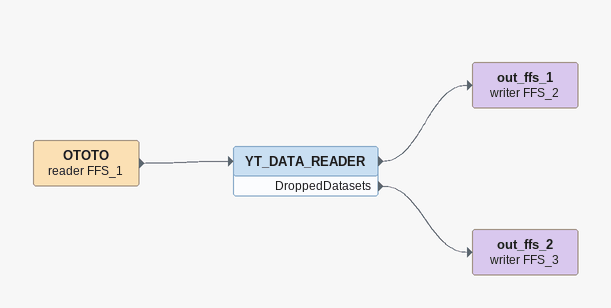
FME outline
OTOTO (reader FFS_1)
    -> YT_DATA_READER
YT_DATA_READER
    -> out_ffs_1 (writer FFS_2)
    DroppedDatasets -> out_ffs_2 (writer FFS_3)
out_ffs_1 (writer FFS_2)
out_ffs_2 (writer FFS_3)
